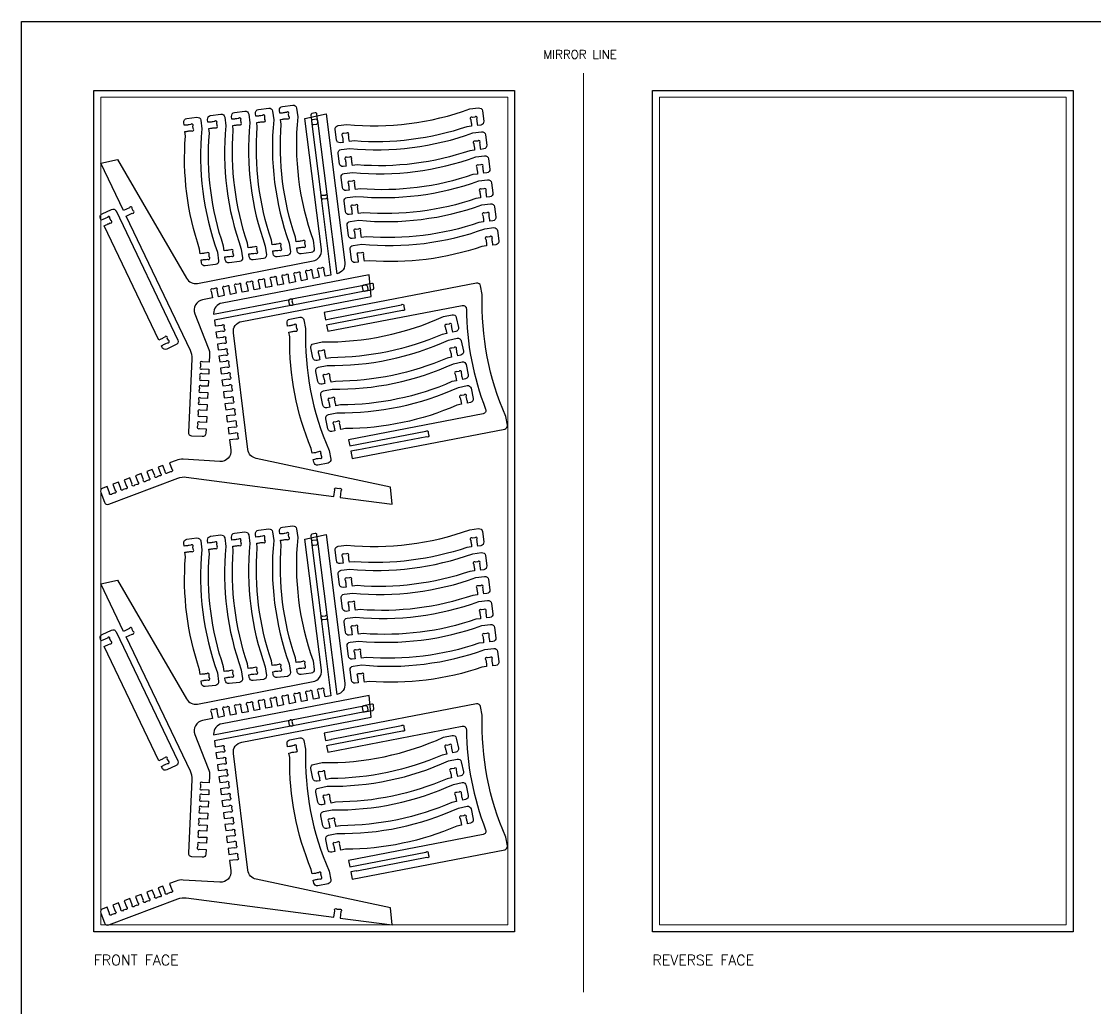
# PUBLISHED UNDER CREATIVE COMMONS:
# Model space of a CAD drawing. Header units: millimetres. Extents: x -300 to 5880, y -300 to 4158.
# Drawn here: x 0 to 3112, y 1299 to 4158 of the extents above; entities that cross this region are included whole.
import ezdxf
from ezdxf.enums import TextEntityAlignment as Align

# ---------------------------------------------------------------- set-up
doc = ezdxf.new("R2010")
doc.units = ezdxf.units.MM
doc.layers.add('00-NOPRINT_TEXT', color=7, linetype='Continuous', lineweight=25)
doc.layers.add('00_NOPRINT_TOLERANCE', color=7, linetype='Continuous', lineweight=5)
for name, color, linetype, lineweight, true_color in [('BOARD_$TH-NOMINAL', 3, 'Continuous', 30, 0x00ff00), ('TOP-CUT-OUTSIDE_18.000MM', 220, 'Continuous', 25, 0xff00d1), ('TOP-POCKET-INSIDE_2.000MM', 110, 'Continuous', 25, 0x00ff94), ('TOP-POCKET-INSIDE_3.000MM', 140, 'Continuous', 25, 0x00c8ff)]:
    doc.layers.add(name, color=color, linetype=linetype, lineweight=lineweight, true_color=true_color)
doc.styles.add('OD-SIMPLEX-25_89', font='simplex.shx')
doc.styles.add('OD-SIMPLEX-30_88', font='simplex.shx')
doc.styles.add('OD-SIMPLEX-30_89', font='simplex.shx')

# ---------------------------------------------------------------- blocks, each defined once
blk = doc.blocks.new('Borders Opendesk_7')
at = {"layer": '00-NOPRINT_TEXT'}
for p, q in [((0, 4158), (5880, 4158)), ((0, 0), (0, 4158))]:
    blk.add_line(p, q, dxfattribs=at)
at = {"layer": '00_NOPRINT_TOLERANCE'}
for p, q in [((1630, 1343.2), (1630, 4008)), ((210, 3958), (1430, 3958)), ((210, 1518), (210, 3958)), ((1430, 3958), (1430, 1518)), ((1830, 3958), (3050, 3958)), ((1830, 1518), (1830, 3958)), ((3050, 3958), (3050, 1518)), ((230, 3938), (1410, 3938)), ((230, 1538), (230, 3938)), ((1410, 3938), (1410, 1538)), ((1850, 1538), (1850, 3938)), ((1850, 3938), (3030, 3938)), ((3030, 3938), (3030, 1538)), ((1410, 1538), (230, 1538)), ((3030, 1538), (1850, 1538)), ((1430, 1518), (210, 1518)), ((3050, 1518), (1830, 1518))]:
    blk.add_line(p, q, dxfattribs=at)
at = {"layer": 'BOARD_$TH-NOMINAL'}
for p, q in [((210, 3958), (1430, 3958)), ((210, 1518), (210, 3958)), ((1430, 3958), (1430, 1518)), ((1830, 3958), (3050, 3958)), ((1830, 1518), (1830, 3958)), ((3050, 3958), (3050, 1518)), ((1430, 1518), (210, 1518)), ((3050, 1518), (1830, 1518))]:
    blk.add_line(p, q, dxfattribs=at)
at = {"layer": '00-NOPRINT_TEXT', "style": 'OD-SIMPLEX-25_89'}
blk.add_text('MIRROR LINE', height=25, dxfattribs=at).set_placement((1513.3, 4049.9))
at = {"layer": '00-NOPRINT_TEXT', "color": 7}
for s, style, p in [('FRONT FACE', 'OD-SIMPLEX-30_89', (210, 1451.3)), ('REVERSE FACE', 'OD-SIMPLEX-30_88', (1830, 1451.3))]:
    blk.add_text(s, height=30, dxfattribs=dict(at, style=style)).set_placement(p, align=Align.TOP_LEFT)

msp = doc.modelspace()

# ---------------------------------------------------------------- linework, layer by layer
at = {"layer": 'TOP-CUT-OUTSIDE_18.000MM'}
for points in [[(517.9, 3013.1), (537.2, 3012.2), (536.4, 2995.1), (517.1, 2996, 1), (511.1, 2990.6), (510.8, 2984.1, 1), (516.2, 2978.1), (535.6, 2977.2), (534.9, 2963.7, -0.414214), (524.5, 2954.2), (494.5, 2955.6, -0.414214), (485, 2966), (495, 3179.9, 0.123917), (490.1, 3203.9), (303.7, 3593.3), (321.1, 3601.7, 1), (323.8, 3609.2), (320.9, 3615.1, 1.000027), (313.4, 3617.8), (295.9, 3609.4), (230, 3747.1), (278.8, 3757.8), (478.7, 3413.5, 0.32492), (510.7, 3398.6), (845.5, 3463.6, 0.395307), (869.6, 3496.8), (821.7, 3876.5), (883.6, 3890), (937.8, 3459, -0.379789), (915.2, 3426), (887.1, 3648.9, 1.01708), (880.7, 3653.7), (874.3, 3652.9, 1), (869.4, 3646.5), (897.6, 3422.7), (880.8, 3419.5), (877.1, 3438.4, 1), (870.5, 3442.9), (864.1, 3441.7, 1.01708), (859.5, 3435.2), (863.2, 3416.1), (846.4, 3412.8), (842.8, 3431.8, 1), (836.1, 3436.3), (829.8, 3435.1, 1.01708), (825.2, 3428.5), (828.8, 3409.4), (812.1, 3406.2), (808.4, 3425.2, 1), (801.8, 3429.7), (795.4, 3428.5, 1.01708), (790.8, 3421.9), (794.5, 3402.8), (777.7, 3399.6), (774, 3418.6, 1), (767.4, 3423.1), (761, 3421.8, 1.01708), (756.4, 3415.3), (760.1, 3396.2), (743.3, 3393), (739.7, 3412, 1), (733, 3416.5), (726.7, 3415.2, 1.01708), (722.1, 3408.7), (725.7, 3389.6), (708.9, 3386.4), (705.3, 3405.4, 1), (698.7, 3409.8), (692.3, 3408.6, 1.01708), (687.7, 3402.1), (691.4, 3383), (674.6, 3379.7), (670.9, 3398.7, 1), (664.3, 3403.2), (657.9, 3402, 1.01708), (653.3, 3395.4), (657, 3376.4), (640.2, 3373.1), (636.6, 3392.1, 1), (629.9, 3396.6), (623.6, 3395.4, 1.01708), (619, 3388.8), (622.6, 3369.7), (605.8, 3366.5), (602.2, 3385.5, 1), (595.6, 3390), (589.2, 3388.8, 1.01708), (584.6, 3382.2), (588.3, 3363.1), (571.5, 3359.9), (567.8, 3378.9, 1), (561.2, 3383.4), (554.8, 3382.1, 1.01708), (550.2, 3375.6), (553.9, 3356.5), (525.1, 3351, 0.46992), (502.9, 3310.5), (541.9, 3211.6, -0.107709), (545.5, 3190.6), (544.5, 3169.9), (525.2, 3170.8, 1), (519.3, 3165.4), (518.9, 3156.7, 1), (524.3, 3150.8), (543.6, 3149.9), (542.9, 3135), (523.6, 3135.9, 1), (517.7, 3130.5), (517.4, 3123.9, 1), (522.8, 3118), (542.1, 3117.1), (541.3, 3100), (522, 3100.9, 1), (516, 3095.5), (515.7, 3088.9, 1), (521.1, 3083), (540.4, 3082.1), (539.6, 3065), (520.3, 3065.9, 1), (514.4, 3060.6), (514.1, 3054, 1), (519.5, 3048.1), (538.8, 3047.2), (538, 3030.1), (518.7, 3031, 1), (512.8, 3025.6), (512.5, 3019, 1), (517.9, 3013.1)], [(683.7, 3492.5), (682.8, 3499.3, 1), (676.5, 3504.2), (671.8, 3503.6, -0.06), (661.9, 3502.4), (657.3, 3501.8), (655.6, 3515.3, -0.101687), (614.4, 3842.7), (612.7, 3856.2), (617.3, 3856.8, -0.06), (627.2, 3858), (631.8, 3858.6, 1), (636.7, 3864.9), (635.9, 3871.8, 1), (629.6, 3876.7), (624.9, 3876.1, -0.06), (615, 3874.9), (610.4, 3874.3), (609.3, 3882.8, -0.414214), (618, 3894), (647.7, 3897.7, -0.414214), (658.9, 3889), (662.1, 3863.8, 0.111132), (707.1, 3506.7), (710.2, 3481.5, -0.414214), (701.6, 3470.3), (671.8, 3466.5, -0.414214), (660.6, 3475.2), (659.6, 3483.8), (664.2, 3484.3, -0.06), (674.1, 3485.6), (678.7, 3486.2, 1), (683.7, 3492.5)], [(753.1, 3501.2), (752.2, 3508.1, 1), (745.9, 3513), (741.3, 3512.4, -0.06), (731.4, 3511.1), (726.7, 3510.6), (725, 3524, -0.101687), (683.8, 3851.5), (682.1, 3865), (686.7, 3865.5, -0.06), (696.7, 3866.8), (701.3, 3867.4, 1), (706.2, 3873.7), (705.3, 3880.5, 1), (699, 3885.4), (694.4, 3884.8, -0.06), (684.5, 3883.6), (679.8, 3883), (678.7, 3891.5, -0.414214), (687.4, 3902.7), (717.2, 3906.5, -0.414214), (728.3, 3897.8), (731.5, 3872.6, 0.111132), (776.5, 3515.4), (779.7, 3490.2, -0.414214), (771, 3479), (741.2, 3475.3, -0.414214), (730.1, 3484), (729, 3492.5), (733.6, 3493.1, -0.06), (743.6, 3494.3), (748.2, 3494.9, 1), (753.1, 3501.2)], [(822.5, 3510), (821.7, 3516.8, 1), (815.4, 3521.7), (810.7, 3521.1, -0.06), (800.8, 3519.9), (796.2, 3519.3), (794.5, 3532.8, -0.101687), (753.2, 3860.2), (751.5, 3873.7), (756.2, 3874.3, -0.06), (766.1, 3875.5), (770.7, 3876.1, 1), (775.6, 3882.4), (774.8, 3889.3, 1), (768.5, 3894.2), (763.8, 3893.6, -0.06), (753.9, 3892.3), (749.3, 3891.8), (748.2, 3900.3, -0.414214), (756.9, 3911.5), (786.6, 3915.2, -0.414214), (797.8, 3906.5), (801, 3881.3, 0.111132), (845.9, 3524.2), (849.1, 3499, -0.414214), (840.4, 3487.8), (810.7, 3484, -0.414214), (799.5, 3492.7), (798.4, 3501.2), (803.1, 3501.8, -0.06), (813, 3503.1), (817.6, 3503.7, 1), (822.5, 3510)], [(1314.6, 3880.8), (1307.8, 3879.9, 1), (1302.9, 3873.6), (1303.5, 3869, -0.06), (1304.7, 3859), (1305.3, 3854.4), (1291.8, 3852.7, -0.101687), (964.4, 3811.5), (950.9, 3809.8), (950.3, 3814.4, -0.06), (949.1, 3824.3), (948.5, 3829, 1), (942.2, 3833.9), (935.3, 3833, 1), (930.4, 3826.7), (931, 3822, -0.06), (932.3, 3812.1), (932.8, 3807.5), (924.3, 3806.4, -0.414214), (913.1, 3815.1), (909.4, 3844.8, -0.414214), (918.1, 3856), (943.3, 3859.2, 0.111132), (1300.4, 3904.2), (1325.6, 3907.3, -0.414214), (1336.8, 3898.7), (1340.6, 3868.9, -0.414214), (1331.9, 3857.7), (1323.4, 3856.7), (1322.8, 3861.3, -0.06), (1321.5, 3871.2), (1320.9, 3875.9, 1), (1314.6, 3880.8)], [(544.8, 3475), (543.9, 3481.8, 1), (537.6, 3486.7), (532.9, 3486.2, -0.06), (523, 3484.9), (518.4, 3484.3), (516.7, 3497.8, -0.101687), (475.5, 3825.2), (473.8, 3838.7), (478.4, 3839.3, -0.06), (488.3, 3840.6), (493, 3841.1, 1), (497.9, 3847.5), (497, 3854.3, 1), (490.7, 3859.2), (486, 3858.6, -0.06), (476.1, 3857.4), (471.5, 3856.8), (470.4, 3865.3, -0.414214), (479.1, 3876.5), (508.8, 3880.2, -0.414214), (520, 3871.6), (523.2, 3846.3, 0.111132), (568.2, 3489.2), (571.3, 3464, -0.414214), (562.7, 3452.8), (532.9, 3449.1, -0.414214), (521.7, 3457.7), (520.7, 3466.3), (525.3, 3466.8, -0.06), (535.2, 3468.1), (539.9, 3468.7, 1), (544.8, 3475)], [(614.2, 3483.7), (613.3, 3490.6, 1), (607, 3495.5), (602.4, 3494.9, -0.06), (592.5, 3493.6), (587.8, 3493.1), (586.1, 3506.6, -0.101687), (544.9, 3834), (543.2, 3847.5), (547.8, 3848.1, -0.06), (557.8, 3849.3), (562.4, 3849.9, 1), (567.3, 3856.2), (566.4, 3863, 1), (560.1, 3867.9), (555.5, 3867.4, -0.06), (545.6, 3866.1), (540.9, 3865.5), (539.9, 3874.1, -0.414214), (548.5, 3885.2), (578.3, 3889, -0.414214), (589.5, 3880.3), (592.6, 3855.1, 0.111132), (637.6, 3498), (640.8, 3472.7, -0.414214), (632.1, 3461.6), (602.4, 3457.8, -0.414214), (591.2, 3466.5), (590.1, 3475), (594.7, 3475.6, -0.06), (604.7, 3476.8), (609.3, 3477.4, 1), (614.2, 3483.7)], [(1323.4, 3811.3), (1316.5, 3810.5, 1), (1311.6, 3804.1), (1312.2, 3799.5, -0.06), (1313.5, 3789.6), (1314, 3785), (1300.6, 3783.3, -0.101687), (973.1, 3742), (959.6, 3740.3), (959.1, 3745, -0.06), (957.8, 3754.9), (957.2, 3759.5, 1), (950.9, 3764.4), (944.1, 3763.6, 1), (939.2, 3757.2), (939.8, 3752.6, -0.06), (941, 3742.7), (941.6, 3738), (933.1, 3737, -0.414214), (921.9, 3745.6), (918.1, 3775.4, -0.414214), (926.8, 3786.6), (952, 3789.8, 0.111132), (1309.2, 3834.7), (1334.4, 3837.9, -0.414214), (1345.6, 3829.2), (1349.3, 3799.5, -0.414214), (1340.6, 3788.3), (1332.1, 3787.2), (1331.5, 3791.9, -0.06), (1330.3, 3801.8), (1329.7, 3806.4, 1), (1323.4, 3811.3)], [(1332.1, 3741.9), (1325.3, 3741, 1), (1320.4, 3734.7), (1321, 3730.1, -0.06), (1322.2, 3720.1), (1322.8, 3715.5), (1309.3, 3713.8, -0.101687), (981.9, 3672.6), (968.4, 3670.9), (967.8, 3675.5, -0.06), (966.6, 3685.4), (966, 3690.1, 1), (959.7, 3695), (952.8, 3694.1, 1), (947.9, 3687.8), (948.5, 3683.2, -0.06), (949.8, 3673.2), (950.3, 3668.6), (941.8, 3667.5, -0.414214), (930.6, 3676.2), (926.9, 3706, -0.414214), (935.6, 3717.1), (960.8, 3720.3, 0.111132), (1317.9, 3765.3), (1343.1, 3768.5, -0.414214), (1354.3, 3759.8), (1358.1, 3730, -0.414214), (1349.4, 3718.9), (1340.9, 3717.8), (1340.3, 3722.4, -0.06), (1339, 3732.3), (1338.4, 3737, 1), (1332.1, 3741.9)], [(1340.9, 3672.4), (1334, 3671.6, 1), (1329.1, 3665.3), (1329.7, 3660.6, -0.06), (1331, 3650.7), (1331.5, 3646.1), (1318, 3644.4, -0.101687), (990.6, 3603.1), (977.1, 3601.4), (976.6, 3606.1, -0.06), (975.3, 3616), (974.7, 3620.6, 1), (968.4, 3625.5), (961.6, 3624.7, 1), (956.7, 3618.4), (957.2, 3613.7, -0.06), (958.5, 3603.8), (959.1, 3599.2), (950.5, 3598.1, -0.414214), (939.4, 3606.8), (935.6, 3636.5, -0.414214), (944.3, 3647.7), (969.5, 3650.9, 0.111132), (1326.6, 3695.8), (1351.9, 3699, -0.414214), (1363.1, 3690.3), (1366.8, 3660.6, -0.414214), (1358.1, 3649.4), (1349.6, 3648.3), (1349, 3653, -0.06), (1347.8, 3662.9), (1347.2, 3667.5, 1), (1340.9, 3672.4)], [(249.1, 3590), (244.8, 3588, -0.06), (235.8, 3583.7), (231.6, 3581.7), (229.1, 3586.8, -0.414214), (233.8, 3600.2), (260.9, 3613.1, -0.414214), (274.2, 3608.4), (453.5, 3234.1, -0.414214), (448.8, 3220.8), (421.7, 3207.8, -0.414214), (408.4, 3212.5), (405.9, 3217.7), (410.1, 3219.7, -0.06), (419.1, 3224), (423.3, 3226, 1), (426, 3233.6), (423, 3239.8, 1), (415.5, 3242.4), (411.3, 3240.4, -0.06), (402.3, 3236.1), (398, 3234.1), (239.5, 3565.3), (243.7, 3567.3, -0.06), (252.7, 3571.6), (256.9, 3573.6, 1), (259.6, 3581.2), (256.6, 3587.4, 1), (249.1, 3590)], [(1349.6, 3603), (1342.8, 3602.1, 1), (1337.9, 3595.8), (1338.5, 3591.2, -0.06), (1339.7, 3581.3), (1340.3, 3576.6), (1326.8, 3574.9, -0.101687), (999.4, 3533.7), (985.9, 3532), (985.3, 3536.6, -0.06), (984.1, 3546.5), (983.5, 3551.2, 1), (977.1, 3556.1), (970.3, 3555.2, 1), (965.4, 3548.9), (966, 3544.3, -0.06), (967.2, 3534.4), (967.8, 3529.7), (959.3, 3528.6, -0.414214), (948.1, 3537.3), (944.4, 3567.1, -0.414214), (953, 3578.2), (978.3, 3581.4, 0.111132), (1335.4, 3626.4), (1360.6, 3629.6, -0.414214), (1371.8, 3620.9), (1375.5, 3591.1, -0.414214), (1366.9, 3580), (1358.3, 3578.9), (1357.8, 3583.5, -0.06), (1356.5, 3593.5), (1355.9, 3598.1, 1), (1349.6, 3603)], [(1358.4, 3533.5), (1351.5, 3532.7, 1), (1346.6, 3526.4), (1347.2, 3521.7, -0.06), (1348.4, 3511.8), (1349, 3507.2), (1335.5, 3505.5, -0.101687), (1008.1, 3464.2), (994.6, 3462.5), (994, 3467.2, -0.06), (992.8, 3477.1), (992.2, 3481.7, 1), (985.9, 3486.6), (979.1, 3485.8, 1), (974.2, 3479.5), (974.7, 3474.8, -0.06), (976, 3464.9), (976.6, 3460.3), (968, 3459.2, -0.414214), (956.9, 3467.9), (953.1, 3497.6, -0.414214), (961.8, 3508.8), (987, 3512, 0.111132), (1344.1, 3556.9), (1369.4, 3560.1, -0.414214), (1380.5, 3551.5), (1384.3, 3521.7, -0.414214), (1375.6, 3510.5), (1367.1, 3509.4), (1366.5, 3514.1, -0.06), (1365.3, 3524), (1364.7, 3528.6, 1), (1358.4, 3533.5)], [(268.8, 2790.5), (262.6, 2788.2, -1), (255.3, 2791.5), (248.5, 2809.6), (235.8, 2804.8, 0.414214), (230, 2791.9), (240.6, 2763.8, 0.414214), (253.5, 2758), (453.8, 2833.9, -0.123917), (478, 2836.7), (906.1, 2780.3), (908.6, 2799.5, -1), (915, 2804.3), (921.5, 2803.5, -1.000027), (926.4, 2797.1), (923.8, 2777.9), (1075.2, 2758), (1070.2, 2807.7), (680.9, 2890.9, -0.32492), (656.7, 2916.6), (614.6, 3255.1, -0.395307), (638.7, 3288.3), (1014.5, 3360.7), (1008.2, 3423.6), (581.6, 3341.5, 0.368071), (557.3, 3310.9), (557.3, 3309.7), (777.9, 3352.2, -1.01708), (784.4, 3347.6), (785.6, 3341.2, -1), (781.2, 3334.6), (559.6, 3291.9), (561.7, 3275), (580.9, 3277.4, -1), (587.2, 3272.5), (588.1, 3266.1, -1.01708), (583.3, 3259.7), (564, 3257.2), (566.1, 3240.3), (585.3, 3242.7, -1), (591.6, 3237.8), (592.4, 3231.3, -1.01708), (587.6, 3224.9), (568.3, 3222.5), (570.5, 3205.5), (589.7, 3207.9, -1), (596, 3203), (596.8, 3196.6, -1.01708), (592, 3190.2), (572.7, 3187.8), (574.8, 3170.8), (594, 3173.2, -1), (600.4, 3168.3), (601.2, 3161.9, -1.01708), (596.4, 3155.5), (577.1, 3153), (579.2, 3136.1), (598.4, 3138.5, -1), (604.7, 3133.6), (605.5, 3127.1, -1.01708), (600.7, 3120.7), (581.5, 3118.3), (583.6, 3101.3), (602.8, 3103.8, -1), (609.1, 3098.9), (609.9, 3092.4, -1.01708), (605.1, 3086), (585.8, 3083.6), (588, 3066.6), (607.2, 3069, -1), (613.5, 3064.1), (614.3, 3057.7, -1.01708), (609.5, 3051.3), (590.2, 3048.9), (592.3, 3031.9), (611.5, 3034.3, -1), (617.9, 3029.4), (618.7, 3023, -1.01708), (613.9, 3016.6), (594.6, 3014.1), (596.7, 2997.2), (615.9, 2999.6, -1), (622.2, 2994.7), (623, 2988.2, -1.01708), (618.2, 2981.8), (599, 2979.4), (601.1, 2962.4), (620.3, 2964.9, -1), (626.6, 2960), (627.4, 2953.5, -1.01708), (622.6, 2947.1), (603.3, 2944.7), (607, 2915.6, -0.46992), (575.4, 2881.9), (469.3, 2888.4, 0.107709), (448.3, 2885.2), (428.9, 2877.9), (435.7, 2859.8, -1), (432.4, 2852.5), (424.3, 2849.4, -1), (417, 2852.7), (410.1, 2870.8), (396.1, 2865.5), (403, 2847.4, -1), (399.7, 2840.1), (393.5, 2837.8, -1), (386.3, 2841.1), (379.4, 2859.2), (363.4, 2853.1), (370.3, 2835, -1), (367, 2827.7), (360.8, 2825.4, -1), (353.5, 2828.7), (346.7, 2846.8), (330.7, 2840.7), (337.5, 2822.6, -1), (334.2, 2815.3), (328.1, 2813, -1), (320.8, 2816.3), (313.9, 2834.4), (297.9, 2828.3), (304.8, 2810.2, -1), (301.5, 2802.9), (295.4, 2800.6, -1), (288.1, 2803.9), (281.2, 2822), (265.2, 2815.9), (272.1, 2797.8, -1), (268.8, 2790.5)], [(869.7, 2898.4), (868.4, 2905.2, 1), (861.8, 2909.6), (857.2, 2908.8, -0.06), (847.4, 2906.9), (842.8, 2906), (840.2, 2919.3, -0.101687), (777.8, 3243.4), (775.2, 3256.7), (779.8, 3257.6, -0.06), (789.6, 3259.5), (794.2, 3260.4, 1), (798.7, 3267), (797.4, 3273.8, 1), (790.8, 3278.3), (786.2, 3277.4, -0.06), (776.4, 3275.5), (771.8, 3274.6), (770.2, 3283.1, -0.414214), (778.1, 3294.8), (807.6, 3300.4, -0.414214), (819.3, 3292.5), (824.1, 3267.5, 0.111132), (892.1, 2914.1), (896.9, 2889.1, -0.414214), (889, 2877.4), (859.6, 2871.7, -0.414214), (847.9, 2879.7), (846.2, 2888.1), (850.8, 2889, -0.06), (860.6, 2890.9), (865.2, 2891.8, 1), (869.7, 2898.4)], [(1240.3, 3280.3), (1233.5, 3278.9, 1), (1229.1, 3272.2), (1230.1, 3267.6, -0.06), (1232.2, 3257.9), (1233.1, 3253.3), (1219.8, 3250.5, -0.101687), (896.8, 3182.9), (883.5, 3180.2), (882.5, 3184.7, -0.06), (880.5, 3194.5), (879.5, 3199.1, 1), (872.8, 3203.5), (866.1, 3202.1, 1), (861.7, 3195.4), (862.7, 3190.8, -0.06), (864.7, 3181), (865.7, 3176.4), (857.2, 3174.7, -0.414214), (845.4, 3182.4), (839.3, 3211.8, -0.414214), (847, 3223.6), (871.9, 3228.8, 0.111132), (1224.2, 3302.5), (1249.1, 3307.7, -0.414214), (1260.9, 3300), (1267.1, 3270.6, -0.414214), (1259.3, 3258.8), (1250.9, 3257), (1250, 3261.6, -0.06), (1247.9, 3271.4), (1247, 3275.9, 1), (1240.3, 3280.3)], [(1254.6, 3211.8), (1247.9, 3210.4, 1), (1243.5, 3203.7), (1244.4, 3199.1, -0.06), (1246.5, 3189.3), (1247.4, 3184.8), (1234.1, 3182, -0.101687), (911.1, 3114.4), (897.8, 3111.6), (896.8, 3116.2, -0.06), (894.8, 3126), (893.8, 3130.6, 1), (887.2, 3135), (880.4, 3133.5, 1), (876, 3126.8), (877, 3122.3, -0.06), (879, 3112.5), (880, 3107.9), (871.6, 3106.2, -0.414214), (859.7, 3113.9), (853.6, 3143.3, -0.414214), (861.3, 3155.1), (886.2, 3160.3, 0.111132), (1238.5, 3234), (1263.4, 3239.2, -0.414214), (1275.3, 3231.5), (1281.4, 3202.1, -0.414214), (1273.7, 3190.3), (1265.3, 3188.5), (1264.3, 3193.1, -0.06), (1262.3, 3202.9), (1261.3, 3207.4, 1), (1254.6, 3211.8)], [(1268.9, 3143.3), (1262.2, 3141.9, 1), (1257.8, 3135.2), (1258.8, 3130.6, -0.06), (1260.8, 3120.8), (1261.8, 3116.3), (1248.5, 3113.5, -0.101687), (925.4, 3045.9), (912.1, 3043.1), (911.2, 3047.7, -0.06), (909.1, 3057.5), (908.2, 3062.1, 1), (901.5, 3066.4), (894.7, 3065, 1), (890.4, 3058.3), (891.3, 3053.8, -0.06), (893.4, 3044), (894.3, 3039.4), (885.9, 3037.6, -0.414214), (874.1, 3045.4), (867.9, 3074.7, -0.414214), (875.7, 3086.6), (900.6, 3091.8, 0.111132), (1252.9, 3165.5), (1277.8, 3170.7, -0.414214), (1289.6, 3162.9), (1295.7, 3133.6, -0.414214), (1288, 3121.8), (1279.6, 3120), (1278.6, 3124.6, -0.06), (1276.6, 3134.4), (1275.6, 3138.9, 1), (1268.9, 3143.3)], [(1283.3, 3074.8), (1276.5, 3073.4, 1), (1272.1, 3066.7), (1273.1, 3062.1, -0.06), (1275.1, 3052.3), (1276.1, 3047.8), (1262.8, 3045, -0.101687), (939.8, 2977.4), (926.5, 2974.6), (925.5, 2979.2, -0.06), (923.5, 2989), (922.5, 2993.6, 1), (915.8, 2997.9), (909.1, 2996.5, 1), (904.7, 2989.8), (905.6, 2985.3, -0.06), (907.7, 2975.5), (908.7, 2970.9), (900.2, 2969.1, -0.414214), (888.4, 2976.9), (882.3, 3006.2, -0.414214), (890, 3018.1), (914.9, 3023.3, 0.111132), (1267.2, 3097), (1292.1, 3102.2, -0.414214), (1303.9, 3094.4), (1310.1, 3065.1, -0.414214), (1302.3, 3053.2), (1293.9, 3051.5), (1293, 3056.1, -0.06), (1290.9, 3065.8), (1290, 3070.4, 1), (1283.3, 3074.8)], [(683.7, 2272.5), (682.8, 2279.3, 1), (676.5, 2284.2), (671.8, 2283.6, -0.06), (661.9, 2282.4), (657.3, 2281.8), (655.6, 2295.3, -0.101687), (614.4, 2622.7), (612.7, 2636.2), (617.3, 2636.8, -0.06), (627.2, 2638), (631.8, 2638.6, 1), (636.7, 2644.9), (635.9, 2651.8, 1), (629.6, 2656.7), (624.9, 2656.1, -0.06), (615, 2654.9), (610.4, 2654.3), (609.3, 2662.8, -0.414214), (618, 2674), (647.7, 2677.7, -0.414214), (658.9, 2669), (662.1, 2643.8, 0.111132), (707.1, 2286.7), (710.2, 2261.5, -0.414214), (701.6, 2250.3), (671.8, 2246.5, -0.414214), (660.6, 2255.2), (659.6, 2263.8), (664.2, 2264.3, -0.06), (674.1, 2265.6), (678.7, 2266.2, 1), (683.7, 2272.5)], [(753.1, 2281.2), (752.2, 2288.1, 1), (745.9, 2293), (741.3, 2292.4, -0.06), (731.4, 2291.1), (726.7, 2290.6), (725, 2304, -0.101687), (683.8, 2631.5), (682.1, 2645), (686.7, 2645.5, -0.06), (696.7, 2646.8), (701.3, 2647.4, 1), (706.2, 2653.7), (705.3, 2660.5, 1), (699, 2665.4), (694.4, 2664.8, -0.06), (684.5, 2663.6), (679.8, 2663), (678.7, 2671.5, -0.414214), (687.4, 2682.7), (717.2, 2686.5, -0.414214), (728.3, 2677.8), (731.5, 2652.6, 0.111132), (776.5, 2295.4), (779.7, 2270.2, -0.414214), (771, 2259), (741.2, 2255.3, -0.414214), (730.1, 2264), (729, 2272.5), (733.6, 2273.1, -0.06), (743.6, 2274.3), (748.2, 2274.9, 1), (753.1, 2281.2)], [(822.5, 2290), (821.7, 2296.8, 1), (815.4, 2301.7), (810.7, 2301.1, -0.06), (800.8, 2299.9), (796.2, 2299.3), (794.5, 2312.8, -0.101687), (753.2, 2640.2), (751.5, 2653.7), (756.2, 2654.3, -0.06), (766.1, 2655.5), (770.7, 2656.1, 1), (775.6, 2662.4), (774.8, 2669.3, 1), (768.5, 2674.2), (763.8, 2673.6, -0.06), (753.9, 2672.3), (749.3, 2671.8), (748.2, 2680.3, -0.414214), (756.9, 2691.5), (786.6, 2695.2, -0.414214), (797.8, 2686.5), (801, 2661.3, 0.111132), (845.9, 2304.2), (849.1, 2279, -0.414214), (840.4, 2267.8), (810.7, 2264, -0.414214), (799.5, 2272.7), (798.4, 2281.2), (803.1, 2281.8, -0.06), (813, 2283.1), (817.6, 2283.7, 1), (822.5, 2290)], [(1314.6, 2660.8), (1307.8, 2659.9, 1), (1302.9, 2653.6), (1303.5, 2649, -0.06), (1304.7, 2639), (1305.3, 2634.4), (1291.8, 2632.7, -0.101687), (964.4, 2591.5), (950.9, 2589.8), (950.3, 2594.4, -0.06), (949.1, 2604.3), (948.5, 2609, 1), (942.2, 2613.9), (935.3, 2613, 1), (930.4, 2606.7), (931, 2602, -0.06), (932.3, 2592.1), (932.8, 2587.5), (924.3, 2586.4, -0.414214), (913.1, 2595.1), (909.4, 2624.8, -0.414214), (918.1, 2636), (943.3, 2639.2, 0.111132), (1300.4, 2684.2), (1325.6, 2687.3, -0.414214), (1336.8, 2678.7), (1340.6, 2648.9, -0.414214), (1331.9, 2637.7), (1323.4, 2636.7), (1322.8, 2641.3, -0.06), (1321.5, 2651.2), (1320.9, 2655.9, 1), (1314.6, 2660.8)], [(517.9, 1793.1), (537.2, 1792.2), (536.4, 1775.1), (517.1, 1776, 1), (511.1, 1770.6), (510.8, 1764.1, 1), (516.2, 1758.1), (535.6, 1757.2), (534.9, 1743.7, -0.414214), (524.5, 1734.2), (494.5, 1735.6, -0.414214), (485, 1746), (495, 1959.9, 0.123917), (490.1, 1983.9), (303.7, 2373.3), (321.1, 2381.7, 1), (323.8, 2389.2), (320.9, 2395.1, 1.000027), (313.4, 2397.8), (295.9, 2389.4), (230, 2527.1), (278.8, 2537.8), (478.7, 2193.5, 0.32492), (510.7, 2178.6), (845.5, 2243.6, 0.395307), (869.6, 2276.8), (821.7, 2656.5), (883.6, 2670), (937.8, 2239, -0.379789), (915.2, 2206), (887.1, 2428.9, 1.01708), (880.7, 2433.7), (874.3, 2432.9, 1), (869.4, 2426.5), (897.6, 2202.7), (880.8, 2199.5), (877.1, 2218.4, 1), (870.5, 2222.9), (864.1, 2221.7, 1.01708), (859.5, 2215.2), (863.2, 2196.1), (846.4, 2192.8), (842.8, 2211.8, 1), (836.1, 2216.3), (829.8, 2215.1, 1.01708), (825.2, 2208.5), (828.8, 2189.4), (812.1, 2186.2), (808.4, 2205.2, 1), (801.8, 2209.7), (795.4, 2208.5, 1.01708), (790.8, 2201.9), (794.5, 2182.8), (777.7, 2179.6), (774, 2198.6, 1), (767.4, 2203.1), (761, 2201.8, 1.01708), (756.4, 2195.3), (760.1, 2176.2), (743.3, 2173), (739.7, 2192, 1), (733, 2196.5), (726.7, 2195.2, 1.01708), (722.1, 2188.7), (725.7, 2169.6), (708.9, 2166.4), (705.3, 2185.4, 1), (698.7, 2189.8), (692.3, 2188.6, 1.01708), (687.7, 2182.1), (691.4, 2163), (674.6, 2159.7), (670.9, 2178.7, 1), (664.3, 2183.2), (657.9, 2182, 1.01708), (653.3, 2175.4), (657, 2156.4), (640.2, 2153.1), (636.6, 2172.1, 1), (629.9, 2176.6), (623.6, 2175.4, 1.01708), (619, 2168.8), (622.6, 2149.7), (605.8, 2146.5), (602.2, 2165.5, 1), (595.6, 2170), (589.2, 2168.8, 1.01708), (584.6, 2162.2), (588.3, 2143.1), (571.5, 2139.9), (567.8, 2158.9, 1), (561.2, 2163.4), (554.8, 2162.1, 1.01708), (550.2, 2155.6), (553.9, 2136.5), (525.1, 2131, 0.46992), (502.9, 2090.5), (541.9, 1991.6, -0.107709), (545.5, 1970.6), (544.5, 1949.9), (525.2, 1950.8, 1), (519.3, 1945.4), (518.9, 1936.7, 1), (524.3, 1930.8), (543.6, 1929.9), (542.9, 1915), (523.6, 1915.9, 1), (517.7, 1910.5), (517.4, 1903.9, 1), (522.8, 1898), (542.1, 1897.1), (541.3, 1880), (522, 1880.9, 1), (516, 1875.5), (515.7, 1868.9, 1), (521.1, 1863), (540.4, 1862.1), (539.6, 1845), (520.3, 1845.9, 1), (514.4, 1840.6), (514.1, 1834, 1), (519.5, 1828.1), (538.8, 1827.2), (538, 1810.1), (518.7, 1811, 1), (512.8, 1805.6), (512.5, 1799, 1), (517.9, 1793.1)], [(544.8, 2255), (543.9, 2261.8, 1), (537.6, 2266.7), (532.9, 2266.2, -0.06), (523, 2264.9), (518.4, 2264.3), (516.7, 2277.8, -0.101687), (475.5, 2605.2), (473.8, 2618.7), (478.4, 2619.3, -0.06), (488.3, 2620.6), (493, 2621.1, 1), (497.9, 2627.5), (497, 2634.3, 1), (490.7, 2639.2), (486, 2638.6, -0.06), (476.1, 2637.4), (471.5, 2636.8), (470.4, 2645.3, -0.414214), (479.1, 2656.5), (508.8, 2660.2, -0.414214), (520, 2651.6), (523.2, 2626.3, 0.111132), (568.2, 2269.2), (571.3, 2244, -0.414214), (562.7, 2232.8), (532.9, 2229.1, -0.414214), (521.7, 2237.7), (520.7, 2246.3), (525.3, 2246.8, -0.06), (535.2, 2248.1), (539.9, 2248.7, 1), (544.8, 2255)], [(614.2, 2263.7), (613.3, 2270.6, 1), (607, 2275.5), (602.4, 2274.9, -0.06), (592.5, 2273.6), (587.8, 2273.1), (586.1, 2286.6, -0.101687), (544.9, 2614), (543.2, 2627.5), (547.8, 2628.1, -0.06), (557.8, 2629.3), (562.4, 2629.9, 1), (567.3, 2636.2), (566.4, 2643, 1), (560.1, 2647.9), (555.5, 2647.4, -0.06), (545.6, 2646.1), (540.9, 2645.5), (539.9, 2654.1, -0.414214), (548.5, 2665.2), (578.3, 2669, -0.414214), (589.5, 2660.3), (592.6, 2635.1, 0.111132), (637.6, 2278), (640.8, 2252.7, -0.414214), (632.1, 2241.6), (602.4, 2237.8, -0.414214), (591.2, 2246.5), (590.1, 2255), (594.7, 2255.6, -0.06), (604.7, 2256.8), (609.3, 2257.4, 1), (614.2, 2263.7)], [(1323.4, 2591.3), (1316.5, 2590.5, 1), (1311.6, 2584.1), (1312.2, 2579.5, -0.06), (1313.5, 2569.6), (1314, 2565), (1300.6, 2563.3, -0.101687), (973.1, 2522), (959.6, 2520.3), (959.1, 2525, -0.06), (957.8, 2534.9), (957.2, 2539.5, 1), (950.9, 2544.4), (944.1, 2543.6, 1), (939.2, 2537.2), (939.8, 2532.6, -0.06), (941, 2522.7), (941.6, 2518), (933.1, 2517, -0.414214), (921.9, 2525.6), (918.1, 2555.4, -0.414214), (926.8, 2566.6), (952, 2569.8, 0.111132), (1309.2, 2614.7), (1334.4, 2617.9, -0.414214), (1345.6, 2609.2), (1349.3, 2579.5, -0.414214), (1340.6, 2568.3), (1332.1, 2567.2), (1331.5, 2571.9, -0.06), (1330.3, 2581.8), (1329.7, 2586.4, 1), (1323.4, 2591.3)], [(1332.1, 2521.9), (1325.3, 2521, 1), (1320.4, 2514.7), (1321, 2510.1, -0.06), (1322.2, 2500.1), (1322.8, 2495.5), (1309.3, 2493.8, -0.101687), (981.9, 2452.6), (968.4, 2450.9), (967.8, 2455.5, -0.06), (966.6, 2465.4), (966, 2470.1, 1), (959.7, 2475), (952.8, 2474.1, 1), (947.9, 2467.8), (948.5, 2463.2, -0.06), (949.8, 2453.2), (950.3, 2448.6), (941.8, 2447.5, -0.414214), (930.6, 2456.2), (926.9, 2486, -0.414214), (935.6, 2497.1), (960.8, 2500.3, 0.111132), (1317.9, 2545.3), (1343.1, 2548.5, -0.414214), (1354.3, 2539.8), (1358.1, 2510, -0.414214), (1349.4, 2498.9), (1340.9, 2497.8), (1340.3, 2502.4, -0.06), (1339, 2512.3), (1338.4, 2517, 1), (1332.1, 2521.9)], [(1340.9, 2452.4), (1334, 2451.6, 1), (1329.1, 2445.3), (1329.7, 2440.6, -0.06), (1331, 2430.7), (1331.5, 2426.1), (1318, 2424.4, -0.101687), (990.6, 2383.1), (977.1, 2381.4), (976.6, 2386.1, -0.06), (975.3, 2396), (974.7, 2400.6, 1), (968.4, 2405.5), (961.6, 2404.7, 1), (956.7, 2398.4), (957.2, 2393.7, -0.06), (958.5, 2383.8), (959.1, 2379.2), (950.5, 2378.1, -0.414214), (939.4, 2386.8), (935.6, 2416.5, -0.414214), (944.3, 2427.7), (969.5, 2430.9, 0.111132), (1326.6, 2475.8), (1351.9, 2479, -0.414214), (1363.1, 2470.3), (1366.8, 2440.6, -0.414214), (1358.1, 2429.4), (1349.6, 2428.3), (1349, 2433, -0.06), (1347.8, 2442.9), (1347.2, 2447.5, 1), (1340.9, 2452.4)], [(1349.6, 2383), (1342.8, 2382.1, 1), (1337.9, 2375.8), (1338.5, 2371.2, -0.06), (1339.7, 2361.3), (1340.3, 2356.6), (1326.8, 2354.9, -0.101687), (999.4, 2313.7), (985.9, 2312), (985.3, 2316.6, -0.06), (984.1, 2326.5), (983.5, 2331.2, 1), (977.1, 2336.1), (970.3, 2335.2, 1), (965.4, 2328.9), (966, 2324.3, -0.06), (967.2, 2314.4), (967.8, 2309.7), (959.3, 2308.6, -0.414214), (948.1, 2317.3), (944.4, 2347.1, -0.414214), (953, 2358.2), (978.3, 2361.4, 0.111132), (1335.4, 2406.4), (1360.6, 2409.6, -0.414214), (1371.8, 2400.9), (1375.5, 2371.1, -0.414214), (1366.9, 2360), (1358.3, 2358.9), (1357.8, 2363.5, -0.06), (1356.5, 2373.5), (1355.9, 2378.1, 1), (1349.6, 2383)], [(249.1, 2370), (244.8, 2368, -0.06), (235.8, 2363.7), (231.6, 2361.7), (229.1, 2366.8, -0.414214), (233.8, 2380.2), (260.9, 2393.1, -0.414214), (274.2, 2388.4), (453.5, 2014.1, -0.414214), (448.8, 2000.8), (421.7, 1987.8, -0.414214), (408.4, 1992.5), (405.9, 1997.7), (410.1, 1999.7, -0.06), (419.1, 2004), (423.3, 2006, 1), (426, 2013.6), (423, 2019.8, 1), (415.5, 2022.4), (411.3, 2020.4, -0.06), (402.3, 2016.1), (398, 2014.1), (239.5, 2345.3), (243.7, 2347.3, -0.06), (252.7, 2351.6), (256.9, 2353.6, 1), (259.6, 2361.2), (256.6, 2367.4, 1), (249.1, 2370)], [(1358.4, 2313.5), (1351.5, 2312.7, 1), (1346.6, 2306.4), (1347.2, 2301.7, -0.06), (1348.4, 2291.8), (1349, 2287.2), (1335.5, 2285.5, -0.101687), (1008.1, 2244.2), (994.6, 2242.5), (994, 2247.2, -0.06), (992.8, 2257.1), (992.2, 2261.7, 1), (985.9, 2266.6), (979.1, 2265.8, 1), (974.2, 2259.5), (974.7, 2254.8, -0.06), (976, 2244.9), (976.6, 2240.3), (968, 2239.2, -0.414214), (956.9, 2247.9), (953.1, 2277.6, -0.414214), (961.8, 2288.8), (987, 2292, 0.111132), (1344.1, 2336.9), (1369.4, 2340.1, -0.414214), (1380.5, 2331.5), (1384.3, 2301.7, -0.414214), (1375.6, 2290.5), (1367.1, 2289.4), (1366.5, 2294.1, -0.06), (1365.3, 2304), (1364.7, 2308.6, 1), (1358.4, 2313.5)], [(268.8, 1570.5), (262.6, 1568.2, -1), (255.3, 1571.5), (248.5, 1589.6), (235.8, 1584.8, 0.414214), (230, 1571.9), (240.6, 1543.8, 0.414214), (253.5, 1538), (453.8, 1613.9, -0.123917), (478, 1616.7), (906.1, 1560.3), (908.6, 1579.5, -1), (915, 1584.3), (921.5, 1583.5, -1.000027), (926.4, 1577.1), (923.8, 1557.9), (1075.2, 1538), (1070.2, 1587.7), (680.9, 1670.9, -0.32492), (656.7, 1696.6), (614.6, 2035.1, -0.395307), (638.7, 2068.3), (1014.5, 2140.7), (1008.2, 2203.6), (581.6, 2121.5, 0.368071), (557.3, 2090.9), (557.3, 2089.7), (777.9, 2132.2, -1.01708), (784.4, 2127.6), (785.6, 2121.2, -1), (781.2, 2114.6), (559.6, 2071.9), (561.7, 2055), (580.9, 2057.4, -1), (587.2, 2052.5), (588.1, 2046.1, -1.01708), (583.3, 2039.7), (564, 2037.2), (566.1, 2020.3), (585.3, 2022.7, -1), (591.6, 2017.8), (592.4, 2011.3, -1.01708), (587.6, 2004.9), (568.3, 2002.5), (570.5, 1985.5), (589.7, 1987.9, -1), (596, 1983), (596.8, 1976.6, -1.01708), (592, 1970.2), (572.7, 1967.8), (574.8, 1950.8), (594, 1953.2, -1), (600.4, 1948.3), (601.2, 1941.9, -1.01708), (596.4, 1935.5), (577.1, 1933), (579.2, 1916.1), (598.4, 1918.5, -1), (604.7, 1913.6), (605.5, 1907.1, -1.01708), (600.7, 1900.7), (581.5, 1898.3), (583.6, 1881.3), (602.8, 1883.8, -1), (609.1, 1878.9), (609.9, 1872.4, -1.01708), (605.1, 1866), (585.8, 1863.6), (588, 1846.6), (607.2, 1849, -1), (613.5, 1844.1), (614.3, 1837.7, -1.01708), (609.5, 1831.3), (590.2, 1828.9), (592.3, 1811.9), (611.5, 1814.3, -1), (617.9, 1809.4), (618.7, 1803, -1.01708), (613.9, 1796.6), (594.6, 1794.1), (596.7, 1777.2), (615.9, 1779.6, -1), (622.2, 1774.7), (623, 1768.2, -1.01708), (618.2, 1761.8), (599, 1759.4), (601.1, 1742.4), (620.3, 1744.9, -1), (626.6, 1740), (627.4, 1733.5, -1.01708), (622.6, 1727.1), (603.3, 1724.7), (607, 1695.6, -0.46992), (575.4, 1661.9), (469.3, 1668.4, 0.107709), (448.3, 1665.2), (428.9, 1657.9), (435.7, 1639.8, -1), (432.4, 1632.5), (424.3, 1629.4, -1), (417, 1632.7), (410.1, 1650.8), (396.1, 1645.5), (403, 1627.4, -1), (399.7, 1620.1), (393.5, 1617.8, -1), (386.3, 1621.1), (379.4, 1639.2), (363.4, 1633.1), (370.3, 1615, -1), (367, 1607.7), (360.8, 1605.4, -1), (353.5, 1608.7), (346.7, 1626.8), (330.7, 1620.7), (337.5, 1602.6, -1), (334.2, 1595.3), (328.1, 1593, -1), (320.8, 1596.3), (313.9, 1614.4), (297.9, 1608.3), (304.8, 1590.2, -1), (301.5, 1582.9), (295.4, 1580.6, -1), (288.1, 1583.9), (281.2, 1602), (265.2, 1595.9), (272.1, 1577.8, -1), (268.8, 1570.5)], [(1240.3, 2060.3), (1233.5, 2058.9, 1), (1229.1, 2052.2), (1230.1, 2047.6, -0.06), (1232.2, 2037.9), (1233.1, 2033.3), (1219.8, 2030.5, -0.101687), (896.8, 1962.9), (883.5, 1960.2), (882.5, 1964.7, -0.06), (880.5, 1974.5), (879.5, 1979.1, 1), (872.8, 1983.5), (866.1, 1982.1, 1), (861.7, 1975.4), (862.7, 1970.8, -0.06), (864.7, 1961), (865.7, 1956.4), (857.2, 1954.7, -0.414214), (845.4, 1962.4), (839.3, 1991.8, -0.414214), (847, 2003.6), (871.9, 2008.8, 0.111132), (1224.2, 2082.5), (1249.1, 2087.7, -0.414214), (1260.9, 2080), (1267.1, 2050.6, -0.414214), (1259.3, 2038.8), (1250.9, 2037), (1250, 2041.6, -0.06), (1247.9, 2051.4), (1247, 2055.9, 1), (1240.3, 2060.3)], [(869.7, 1678.4), (868.4, 1685.2, 1), (861.8, 1689.6), (857.2, 1688.8, -0.06), (847.4, 1686.9), (842.8, 1686), (840.2, 1699.3, -0.101687), (777.8, 2023.4), (775.2, 2036.7), (779.8, 2037.6, -0.06), (789.6, 2039.5), (794.2, 2040.4, 1), (798.7, 2047), (797.4, 2053.8, 1), (790.8, 2058.3), (786.2, 2057.4, -0.06), (776.4, 2055.5), (771.8, 2054.6), (770.2, 2063.1, -0.414214), (778.1, 2074.8), (807.6, 2080.4, -0.414214), (819.3, 2072.5), (824.1, 2047.5, 0.111132), (892.1, 1694.1), (896.9, 1669.1, -0.414214), (889, 1657.4), (859.6, 1651.7, -0.414214), (847.9, 1659.7), (846.2, 1668.1), (850.8, 1669, -0.06), (860.6, 1670.9), (865.2, 1671.8, 1), (869.7, 1678.4)], [(1254.6, 1991.8), (1247.9, 1990.4, 1), (1243.5, 1983.7), (1244.4, 1979.1, -0.06), (1246.5, 1969.3), (1247.4, 1964.8), (1234.1, 1962, -0.101687), (911.1, 1894.4), (897.8, 1891.6), (896.8, 1896.2, -0.06), (894.8, 1906), (893.8, 1910.6, 1), (887.2, 1915), (880.4, 1913.5, 1), (876, 1906.8), (877, 1902.3, -0.06), (879, 1892.5), (880, 1887.9), (871.6, 1886.2, -0.414214), (859.7, 1893.9), (853.6, 1923.3, -0.414214), (861.3, 1935.1), (886.2, 1940.3, 0.111132), (1238.5, 2014), (1263.4, 2019.2, -0.414214), (1275.3, 2011.5), (1281.4, 1982.1, -0.414214), (1273.7, 1970.3), (1265.3, 1968.5), (1264.3, 1973.1, -0.06), (1262.3, 1982.9), (1261.3, 1987.4, 1), (1254.6, 1991.8)], [(1268.9, 1923.3), (1262.2, 1921.9, 1), (1257.8, 1915.2), (1258.8, 1910.6, -0.06), (1260.8, 1900.8), (1261.8, 1896.3), (1248.5, 1893.5, -0.101687), (925.4, 1825.9), (912.1, 1823.1), (911.2, 1827.7, -0.06), (909.1, 1837.5), (908.2, 1842.1, 1), (901.5, 1846.4), (894.7, 1845, 1), (890.4, 1838.3), (891.3, 1833.8, -0.06), (893.4, 1824), (894.3, 1819.4), (885.9, 1817.6, -0.414214), (874.1, 1825.4), (867.9, 1854.7, -0.414214), (875.7, 1866.6), (900.6, 1871.8, 0.111132), (1252.9, 1945.5), (1277.8, 1950.7, -0.414214), (1289.6, 1942.9), (1295.7, 1913.6, -0.414214), (1288, 1901.8), (1279.6, 1900), (1278.6, 1904.6, -0.06), (1276.6, 1914.4), (1275.6, 1918.9, 1), (1268.9, 1923.3)], [(1283.3, 1854.8), (1276.5, 1853.4, 1), (1272.1, 1846.7), (1273.1, 1842.1, -0.06), (1275.1, 1832.3), (1276.1, 1827.8), (1262.8, 1825, -0.101687), (939.8, 1757.4), (926.5, 1754.6), (925.5, 1759.2, -0.06), (923.5, 1769), (922.5, 1773.6, 1), (915.8, 1777.9), (909.1, 1776.5, 1), (904.7, 1769.8), (905.6, 1765.3, -0.06), (907.7, 1755.5), (908.7, 1750.9), (900.2, 1749.1, -0.414214), (888.4, 1756.9), (882.3, 1786.2, -0.414214), (890, 1798.1), (914.9, 1803.3, 0.111132), (1267.2, 1877), (1292.1, 1882.2, -0.414214), (1303.9, 1874.4), (1310.1, 1845.1, -0.414214), (1302.3, 1833.2), (1293.9, 1831.5), (1293, 1836.1, -0.06), (1290.9, 1845.8), (1290, 1850.4, 1), (1283.3, 1854.8)]]:
    msp.add_lwpolyline(points, format="xyb", dxfattribs=at)
for points in [[(1290.1, 3324.9, 0.091145), (1346.1, 3033.9, -0.468518), (1338.7, 3020.4), (948.5, 2945.3), (952, 2927), (1172.5, 2969.5, -1), (1179.2, 2965), (1180.1, 2960.2, -1), (1175.6, 2953.6), (972.8, 2914.5), (971.2, 2914.8), (955, 2911.7), (959, 2890.9), (1401.3, 2976.1, 0.414214), (1409.2, 2987.8), (1404.4, 3012.7, -0.111132), (1336.3, 3366.2), (1331.5, 3391.2, 0.414214), (1319.8, 3399.1), (877.5, 3313.9), (881.5, 3293.1), (897.7, 3296.2), (899.1, 3297.1), (1101.9, 3336.1, -1), (1108.5, 3331.7), (1109.5, 3326.9, -1), (1105, 3320.2), (884.5, 3277.8), (888, 3259.5), (1278.2, 3334.6, -0.468518)], [(1290.1, 2104.9, 0.091145), (1346.1, 1813.9, -0.468518), (1338.7, 1800.4), (948.5, 1725.3), (952, 1707), (1172.5, 1749.5, -1), (1179.2, 1745), (1180.1, 1740.2, -1), (1175.6, 1733.6), (972.8, 1694.5), (971.2, 1694.8), (955, 1691.7), (959, 1670.9), (1401.3, 1756.1, 0.414214), (1409.2, 1767.8), (1404.4, 1792.7, -0.111132), (1336.3, 2146.2), (1331.5, 2171.2, 0.414214), (1319.8, 2179.1), (877.5, 2093.9), (881.5, 2073.1), (897.7, 2076.2), (899.1, 2077.1), (1101.9, 2116.1, -1), (1108.5, 2111.7), (1109.5, 2106.9, -1), (1105, 2100.2), (884.5, 2057.8), (888, 2039.5), (1278.2, 2114.6, -0.468518)]]:
    msp.add_lwpolyline(points, format="xyb", close=True, dxfattribs=at)
at = {"layer": 'TOP-POCKET-INSIDE_2.000MM'}
for points in [[(854.7, 3874.2), (844.9, 3873, 0.414214), (841.4, 3868.5), (869.3, 3647.2, 0.415812), (873.8, 3643.8), (883.6, 3645, 0.412617), (887, 3649.5), (859.2, 3870.8, 0.414214)], [(1000.8, 3376.9), (781.8, 3334.7, -0.415812), (777.1, 3337.9), (775.3, 3347.6, -0.412617), (778.5, 3352.3), (997.5, 3394.5, -0.414214), (1002.2, 3391.3), (1004, 3381.6, -0.414214)], [(854.7, 2654.2), (844.9, 2653, 0.414214), (841.4, 2648.5), (869.3, 2427.2, 0.415812), (873.8, 2423.8), (883.6, 2425, 0.412617), (887, 2429.5), (859.2, 2650.8, 0.414214)], [(781.8, 2114.7, -0.415812), (777.1, 2117.9), (775.3, 2127.6, -0.412617), (778.5, 2132.3), (997.5, 2174.5, -0.414214), (1002.2, 2171.3), (1004, 2161.6, -0.414214), (1000.8, 2156.9)]]:
    msp.add_lwpolyline(points, format="xyb", close=True, dxfattribs=at)
at = {"layer": 'TOP-POCKET-INSIDE_3.000MM'}
for points in [[(859.9, 3864.8), (856.8, 3889.8, 0.438975), (852, 3893.2), (842.3, 3891.1, 0.389878), (839.1, 3886.7), (842.2, 3862.6, 0.414214), (846.7, 3859.1), (856.4, 3860.3)], [(856.4, 3860.3, 0.396085), (859.7, 3864.8)], [(859.9, 2644.8), (856.8, 2669.8, 0.438975), (852, 2673.2), (842.3, 2671.1, 0.389878), (839.1, 2666.7), (842.2, 2642.6, 0.414214), (846.7, 2639.1), (856.4, 2640.3)], [(856.4, 2640.3, 0.396085), (859.7, 2644.8)]]:
    msp.add_lwpolyline(points, format="xyb", dxfattribs=at)
for points in [[(1021.1, 3394.6, 0.440797), (1016.4, 3398.1), (991.6, 3393.3, 0.414214), (988.4, 3388.6), (990.3, 3379, 0.414214), (995, 3375.8), (1018.9, 3380.4, 0.38812), (1022.1, 3384.7)], [(995, 2155.8), (1018.9, 2160.4, 0.38812), (1022.1, 2164.7), (1021.1, 2174.6, 0.440797), (1016.4, 2178.1), (991.6, 2173.3, 0.414214), (988.4, 2168.6), (990.3, 2159, 0.414214)]]:
    msp.add_lwpolyline(points, format="xyb", close=True, dxfattribs=at)

# ---------------------------------------------------------------- block references
msp.add_blockref('Borders Opendesk_7', (0, 0))

doc.saveas('drawing.dxf')
